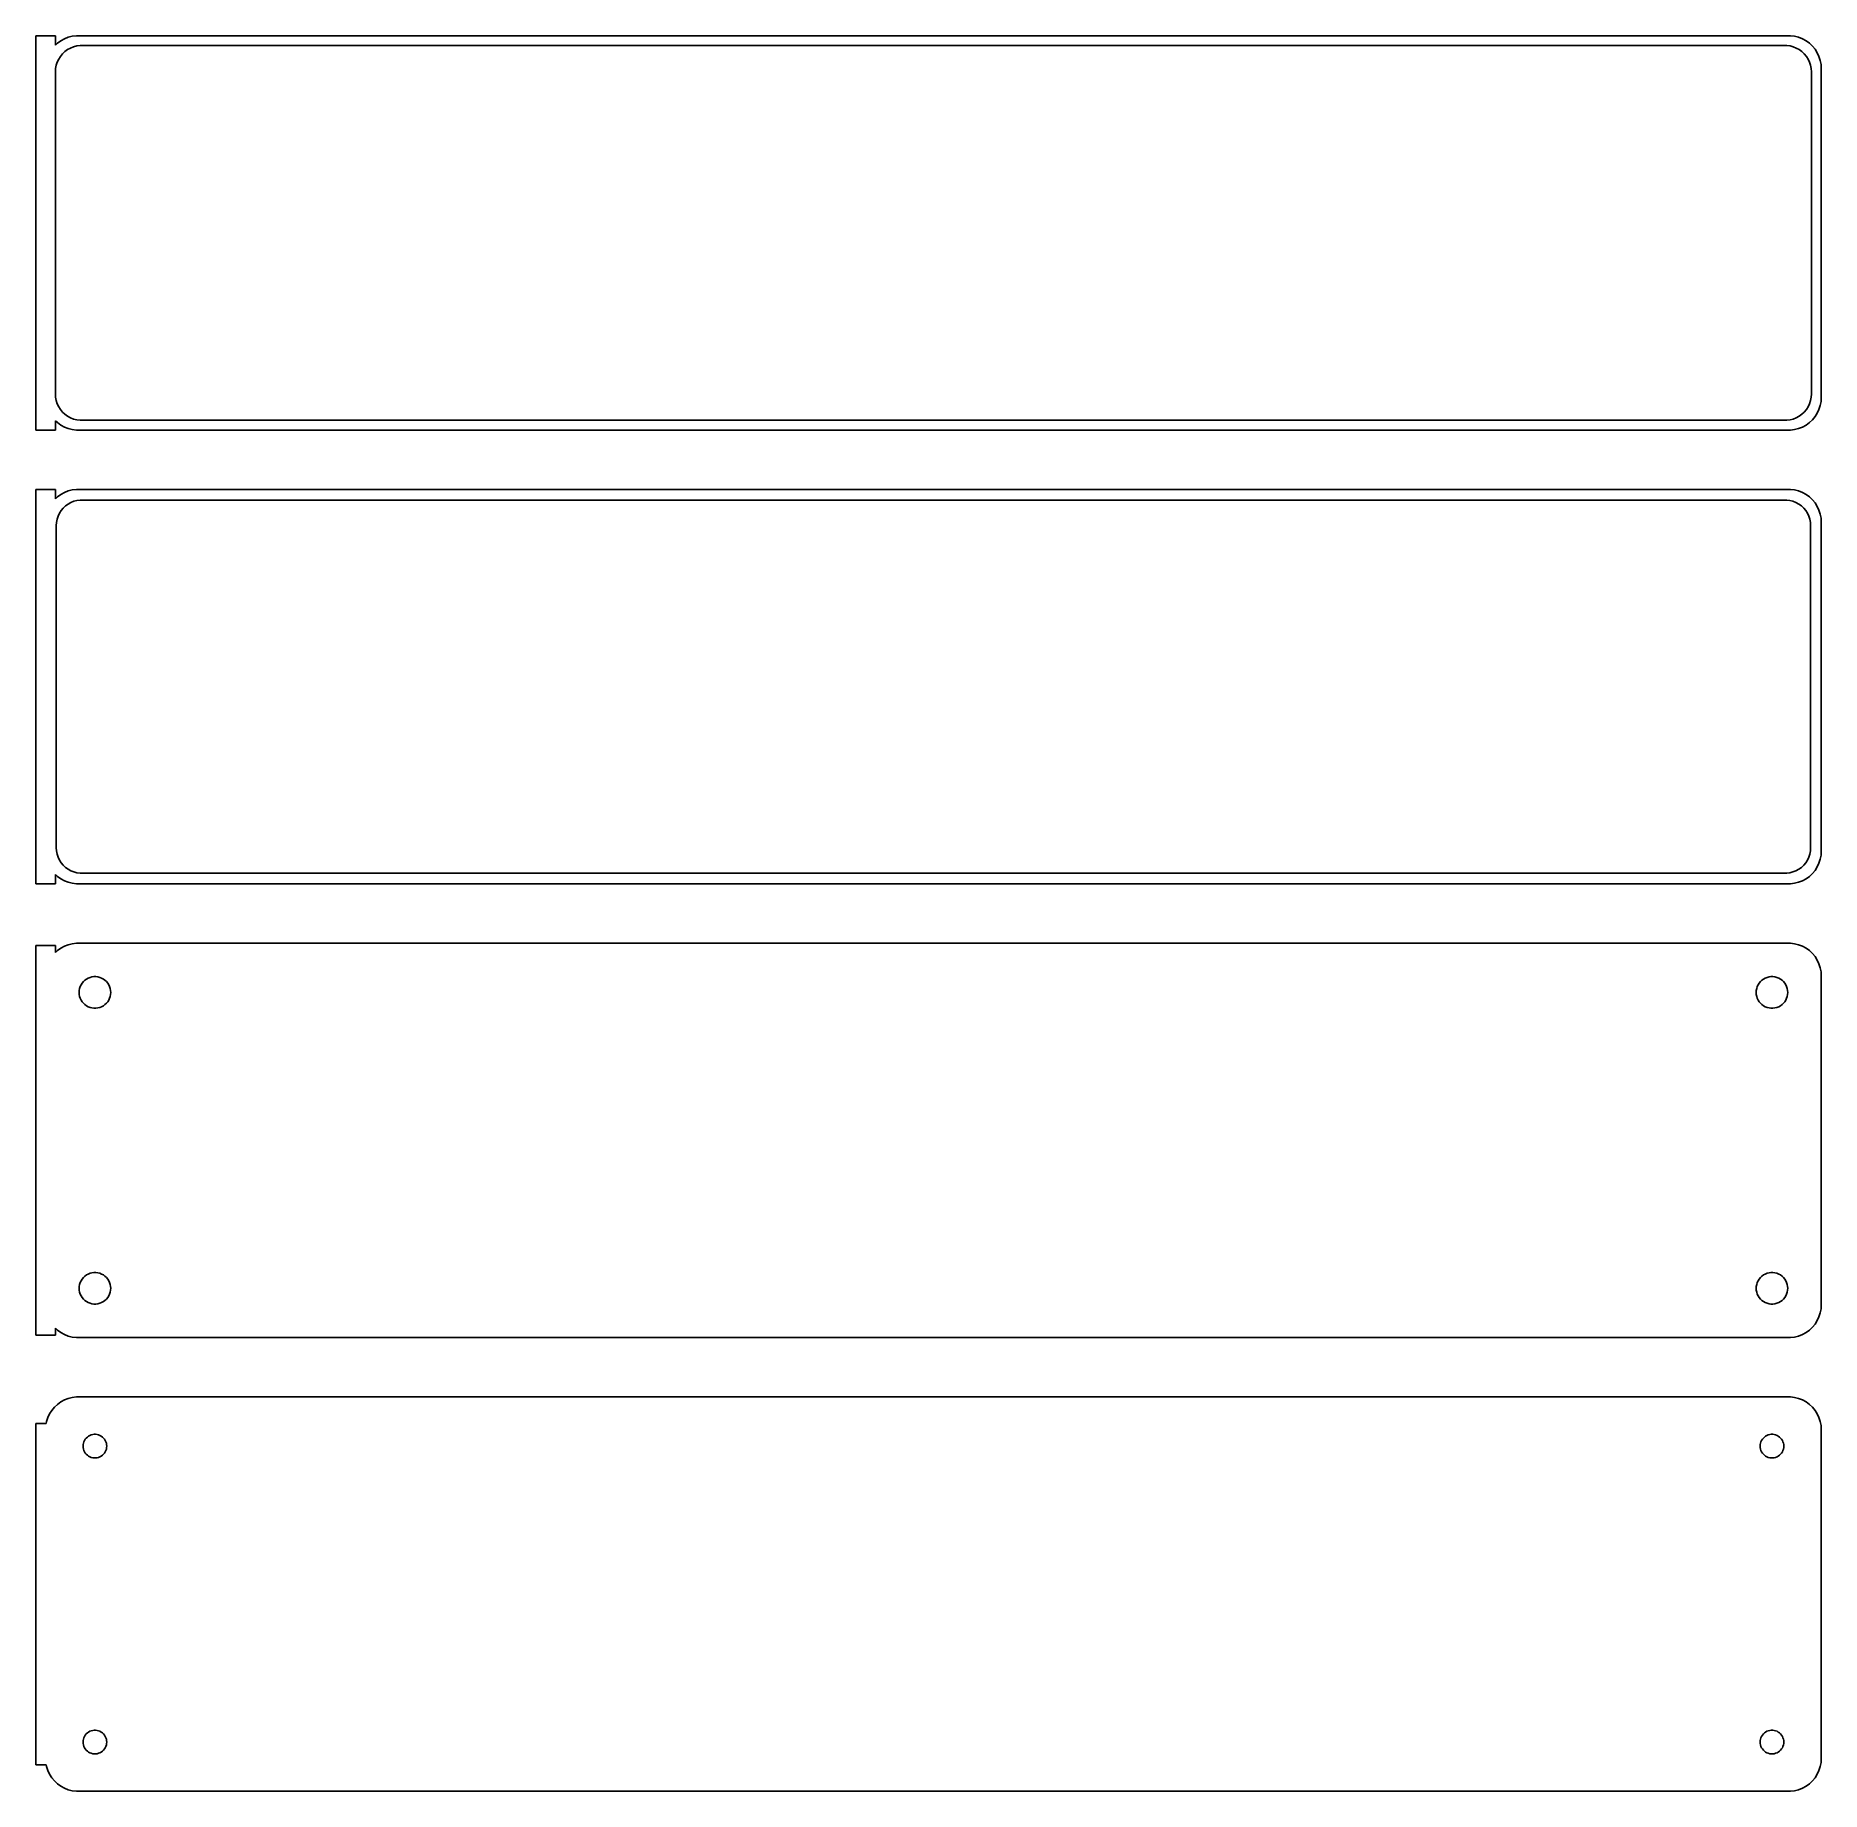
# Model space of a CAD drawing. Header units: metres. Extents: x -136 to 135, y 177 to 444.
import ezdxf

# ---------------------------------------------------------------- set-up
doc = ezdxf.new("R2010")
doc.units = ezdxf.units.M

msp = doc.modelspace()

# ---------------------------------------------------------------- linework, layer by layer
for p, q in [((-133.5, 443.99), (-136.5, 443.99)), ((-136.5, 443.99), (-136.5, 384.01)), ((-133.5, 442.559), (-133.5, 443.99)), ((-133.187, 442.853), (-133.5, 442.559)), ((-132.679, 443.222), (-133.187, 442.853)), ((-132.129, 443.524), (-132.679, 443.222)), ((-131.545, 443.755), (-132.129, 443.524)), ((-130.937, 443.911), (-131.545, 443.755)), ((-130.314, 443.99), (-130.937, 443.911)), ((130.314, 443.99), (-130.314, 443.99)), ((130.937, 443.911), (130.314, 443.99)), ((131.545, 443.755), (130.937, 443.911)), ((132.129, 443.524), (131.545, 443.755)), ((132.679, 443.222), (132.129, 443.524)), ((133.187, 442.853), (132.679, 443.222)), ((133.645, 442.423), (133.187, 442.853)), ((-133.374, 439.495), (-133.219, 439.972)), ((-133.219, 439.972), (-133.005, 440.427)), ((-133.005, 440.427), (-132.736, 440.851)), ((-132.736, 440.851), (-132.416, 441.238)), ((-132.416, 441.238), (-132.05, 441.582)), ((-132.05, 441.582), (-131.643, 441.877)), ((-131.643, 441.877), (-131.203, 442.119)), ((-131.203, 442.119), (-130.736, 442.304)), ((-130.736, 442.304), (-130.25, 442.429)), ((-130.25, 442.429), (-129.751, 442.492)), ((-129.751, 442.492), (129.751, 442.492)), ((129.751, 442.492), (130.25, 442.429)), ((130.25, 442.429), (130.736, 442.304)), ((130.736, 442.304), (131.203, 442.119)), ((131.203, 442.119), (131.643, 441.877)), ((131.643, 441.877), (132.05, 441.582)), ((132.05, 441.582), (132.416, 441.238)), ((132.416, 441.238), (132.736, 440.851)), ((132.736, 440.851), (133.005, 440.427)), ((133.005, 440.427), (133.219, 439.972)), ((133.219, 439.972), (133.374, 439.495)), ((134.045, 441.939), (133.645, 442.423)), ((134.382, 441.409), (134.045, 441.939)), ((134.649, 440.841), (134.382, 441.409)), ((134.843, 440.243), (134.649, 440.841)), ((134.961, 439.627), (134.843, 440.243)), ((-133.5, 438.5), (-133.468, 439.001)), ((-133.5, 389.5), (-133.5, 438.5)), ((-133.468, 439.001), (-133.374, 439.495)), ((133.374, 439.495), (133.468, 439.001)), ((133.468, 439.001), (133.5, 438.5)), ((133.5, 438.5), (133.5, 389.5)), ((135, 439), (134.961, 439.627)), ((135, 389), (135, 439)), ((-133.468, 388.999), (-133.5, 389.5)), ((-133.374, 388.505), (-133.468, 388.999)), ((-133.219, 388.028), (-133.374, 388.505)), ((133.374, 388.505), (133.219, 388.028)), ((133.468, 388.999), (133.374, 388.505)), ((133.5, 389.5), (133.468, 388.999)), ((134.843, 387.757), (134.961, 388.373)), ((134.961, 388.373), (135, 389)), ((-133.005, 387.573), (-133.219, 388.028)), ((-132.736, 387.149), (-133.005, 387.573)), ((-132.416, 386.762), (-132.736, 387.149)), ((-132.05, 386.418), (-132.416, 386.762)), ((-131.643, 386.123), (-132.05, 386.418)), ((-131.203, 385.881), (-131.643, 386.123)), ((-130.736, 385.696), (-131.203, 385.881)), ((-130.25, 385.571), (-130.736, 385.696)), ((-129.751, 385.508), (-130.25, 385.571)), ((130.25, 385.571), (129.751, 385.508)), ((130.736, 385.696), (130.25, 385.571)), ((131.203, 385.881), (130.736, 385.696)), ((131.643, 386.123), (131.203, 385.881)), ((132.05, 386.418), (131.643, 386.123)), ((132.416, 386.762), (132.05, 386.418)), ((132.736, 387.149), (132.416, 386.762)), ((133.005, 387.573), (132.736, 387.149)), ((133.219, 388.028), (133.005, 387.573)), ((133.187, 385.147), (133.645, 385.577)), ((133.645, 385.577), (134.045, 386.061)), ((134.045, 386.061), (134.382, 386.591)), ((134.382, 386.591), (134.649, 387.159)), ((134.649, 387.159), (134.843, 387.757)), ((-136.5, 384.01), (-133.5, 384.01)), ((-133.5, 385.441), (-133.187, 385.147)), ((-133.5, 384.01), (-133.5, 385.441)), ((-133.187, 385.147), (-132.679, 384.778)), ((-132.679, 384.778), (-132.129, 384.476)), ((-132.129, 384.476), (-131.545, 384.245)), ((-131.545, 384.245), (-130.937, 384.089)), ((-130.937, 384.089), (-130.314, 384.01)), ((-130.314, 384.01), (130.314, 384.01)), ((129.751, 385.508), (-129.751, 385.508)), ((130.314, 384.01), (130.937, 384.089)), ((130.937, 384.089), (131.545, 384.245)), ((131.545, 384.245), (132.129, 384.476)), ((132.129, 384.476), (132.679, 384.778)), ((132.679, 384.778), (133.187, 385.147)), ((-133.5, 374.99), (-136.5, 374.99)), ((-136.5, 374.99), (-136.5, 315.01)), ((-133.5, 373.559), (-133.5, 374.99)), ((-131.545, 374.755), (-132.129, 374.524)), ((-130.937, 374.911), (-131.545, 374.755)), ((-130.314, 374.99), (-130.937, 374.911)), ((130.314, 374.99), (-130.314, 374.99)), ((130.937, 374.911), (130.314, 374.99)), ((131.545, 374.755), (130.937, 374.911)), ((132.129, 374.524), (131.545, 374.755)), ((-133.187, 373.853), (-133.5, 373.559)), ((-132.679, 374.222), (-133.187, 373.853)), ((-132.129, 374.524), (-132.679, 374.222)), ((-132.633, 371.776), (-132.323, 372.151)), ((-132.323, 372.151), (-131.969, 372.484)), ((-131.969, 372.484), (-131.575, 372.77)), ((-131.575, 372.77), (-131.149, 373.004)), ((-131.149, 373.004), (-130.697, 373.183)), ((-130.697, 373.183), (-130.226, 373.304)), ((-130.226, 373.304), (-129.743, 373.365)), ((-129.743, 373.365), (129.743, 373.365)), ((129.743, 373.365), (130.226, 373.304)), ((130.226, 373.304), (130.697, 373.183)), ((130.697, 373.183), (131.149, 373.004)), ((131.149, 373.004), (131.575, 372.77)), ((131.575, 372.77), (131.969, 372.484)), ((131.969, 372.484), (132.323, 372.151)), ((132.679, 374.222), (132.129, 374.524)), ((132.323, 372.151), (132.633, 371.776)), ((133.187, 373.853), (132.679, 374.222)), ((133.645, 373.423), (133.187, 373.853)), ((134.045, 372.939), (133.645, 373.423)), ((134.382, 372.409), (134.045, 372.939)), ((134.649, 371.841), (134.382, 372.409)), ((-133.373, 369.5), (-133.342, 369.985)), ((-133.373, 320.5), (-133.373, 369.5)), ((-133.342, 369.985), (-133.251, 370.463)), ((-133.251, 370.463), (-133.101, 370.926)), ((-133.101, 370.926), (-132.894, 371.366)), ((-132.894, 371.366), (-132.633, 371.776)), ((132.633, 371.776), (132.894, 371.366)), ((132.894, 371.366), (133.101, 370.926)), ((133.101, 370.926), (133.251, 370.463)), ((133.251, 370.463), (133.342, 369.985)), ((133.342, 369.985), (133.373, 369.5)), ((133.373, 369.5), (133.373, 320.5)), ((134.843, 371.243), (134.649, 371.841)), ((134.961, 370.627), (134.843, 371.243)), ((135, 370), (134.961, 370.627)), ((135, 320), (135, 370)), ((-133.342, 320.015), (-133.373, 320.5)), ((133.373, 320.5), (133.342, 320.015)), ((-133.251, 319.537), (-133.342, 320.015)), ((-133.101, 319.074), (-133.251, 319.537)), ((-132.894, 318.634), (-133.101, 319.074)), ((-132.633, 318.224), (-132.894, 318.634)), ((-132.323, 317.849), (-132.633, 318.224)), ((-131.969, 317.516), (-132.323, 317.849)), ((132.323, 317.849), (131.969, 317.516)), ((132.633, 318.224), (132.323, 317.849)), ((132.894, 318.634), (132.633, 318.224)), ((133.101, 319.074), (132.894, 318.634)), ((133.251, 319.537), (133.101, 319.074)), ((133.342, 320.015), (133.251, 319.537)), ((134.382, 317.591), (134.649, 318.159)), ((134.649, 318.159), (134.843, 318.757)), ((134.843, 318.757), (134.961, 319.373)), ((134.961, 319.373), (135, 320)), ((-136.5, 315.01), (-133.5, 315.01)), ((-133.5, 316.441), (-133.187, 316.147)), ((-133.5, 315.01), (-133.5, 316.441)), ((-133.187, 316.147), (-132.679, 315.778)), ((-132.679, 315.778), (-132.129, 315.476)), ((-132.129, 315.476), (-131.545, 315.245)), ((-131.575, 317.23), (-131.969, 317.516)), ((-131.149, 316.996), (-131.575, 317.23)), ((-131.545, 315.245), (-130.937, 315.089)), ((-130.697, 316.817), (-131.149, 316.996)), ((-130.937, 315.089), (-130.314, 315.01)), ((-130.226, 316.696), (-130.697, 316.817)), ((-130.314, 315.01), (130.314, 315.01)), ((-129.743, 316.635), (-130.226, 316.696)), ((129.743, 316.635), (-129.743, 316.635)), ((130.226, 316.696), (129.743, 316.635)), ((130.697, 316.817), (130.226, 316.696)), ((130.314, 315.01), (130.937, 315.089)), ((131.149, 316.996), (130.697, 316.817)), ((130.937, 315.089), (131.545, 315.245)), ((131.575, 317.23), (131.149, 316.996)), ((131.545, 315.245), (132.129, 315.476)), ((131.969, 317.516), (131.575, 317.23)), ((132.129, 315.476), (132.679, 315.778)), ((132.679, 315.778), (133.187, 316.147)), ((133.187, 316.147), (133.645, 316.577)), ((133.645, 316.577), (134.045, 317.061)), ((134.045, 317.061), (134.382, 317.591)), ((-133.5, 305.615), (-136.5, 305.615)), ((-136.5, 305.615), (-136.5, 246.385)), ((-133.5, 304.559), (-133.5, 305.615)), ((-133.187, 304.853), (-133.5, 304.559)), ((-132.679, 305.222), (-133.187, 304.853)), ((-132.129, 305.524), (-132.679, 305.222)), ((-131.545, 305.755), (-132.129, 305.524)), ((-130.937, 305.911), (-131.545, 305.755)), ((-130.314, 305.99), (-130.937, 305.911)), ((130.314, 305.99), (-130.314, 305.99)), ((130.937, 305.911), (130.314, 305.99)), ((131.545, 305.755), (130.937, 305.911)), ((132.129, 305.524), (131.545, 305.755)), ((132.679, 305.222), (132.129, 305.524)), ((133.187, 304.853), (132.679, 305.222)), ((133.645, 304.423), (133.187, 304.853)), ((134.045, 303.939), (133.645, 304.423)), ((134.382, 303.409), (134.045, 303.939)), ((134.649, 302.841), (134.382, 303.409)), ((134.843, 302.243), (134.649, 302.841)), ((134.961, 301.627), (134.843, 302.243)), ((135, 301), (134.961, 301.627)), ((-129.9, 298.5), (-129.881, 298.801)), ((-129.881, 298.801), (-129.825, 299.097)), ((-129.825, 299.097), (-129.731, 299.383)), ((-129.731, 299.383), (-129.603, 299.656)), ((-129.603, 299.656), (-129.442, 299.911)), ((-129.442, 299.911), (-129.25, 300.143)), ((-129.25, 300.143), (-129.03, 300.349)), ((-129.03, 300.349), (-128.786, 300.526)), ((-128.786, 300.526), (-128.522, 300.672)), ((-128.522, 300.672), (-128.242, 300.783)), ((-128.242, 300.783), (-127.95, 300.857)), ((-127.95, 300.857), (-127.651, 300.895)), ((-127.651, 300.895), (-127.349, 300.895)), ((-127.349, 300.895), (-127.05, 300.857)), ((-127.05, 300.857), (-126.758, 300.783)), ((-126.758, 300.783), (-126.478, 300.672)), ((-126.478, 300.672), (-126.214, 300.526)), ((-126.214, 300.526), (-125.97, 300.349)), ((-125.97, 300.349), (-125.75, 300.143)), ((-125.75, 300.143), (-125.558, 299.911)), ((-125.558, 299.911), (-125.397, 299.656)), ((-125.397, 299.656), (-125.269, 299.383)), ((-125.269, 299.383), (-125.175, 299.097)), ((-125.175, 299.097), (-125.119, 298.801)), ((-125.119, 298.801), (-125.1, 298.5)), ((125.1, 298.5), (125.119, 298.801)), ((125.119, 298.801), (125.175, 299.097)), ((125.175, 299.097), (125.269, 299.383)), ((125.269, 299.383), (125.397, 299.656)), ((125.397, 299.656), (125.558, 299.911)), ((125.558, 299.911), (125.75, 300.143)), ((125.75, 300.143), (125.97, 300.349)), ((125.97, 300.349), (126.214, 300.526)), ((126.214, 300.526), (126.478, 300.672)), ((126.478, 300.672), (126.758, 300.783)), ((126.758, 300.783), (127.05, 300.857)), ((127.05, 300.857), (127.349, 300.895)), ((127.349, 300.895), (127.651, 300.895)), ((127.651, 300.895), (127.95, 300.857)), ((127.95, 300.857), (128.242, 300.783)), ((128.242, 300.783), (128.522, 300.672)), ((128.522, 300.672), (128.786, 300.526)), ((128.786, 300.526), (129.03, 300.349)), ((129.03, 300.349), (129.25, 300.143)), ((129.25, 300.143), (129.442, 299.911)), ((129.442, 299.911), (129.603, 299.656)), ((129.603, 299.656), (129.731, 299.383)), ((129.731, 299.383), (129.825, 299.097)), ((129.825, 299.097), (129.881, 298.801)), ((129.881, 298.801), (129.9, 298.5)), ((135, 251), (135, 301)), ((-129.881, 298.199), (-129.9, 298.5)), ((-129.825, 297.903), (-129.881, 298.199)), ((-129.731, 297.617), (-129.825, 297.903)), ((-129.603, 297.344), (-129.731, 297.617)), ((-129.442, 297.089), (-129.603, 297.344)), ((-129.25, 296.857), (-129.442, 297.089)), ((-129.03, 296.651), (-129.25, 296.857)), ((-128.786, 296.474), (-129.03, 296.651)), ((-128.522, 296.328), (-128.786, 296.474)), ((-128.242, 296.217), (-128.522, 296.328)), ((-127.95, 296.143), (-128.242, 296.217)), ((-127.651, 296.105), (-127.95, 296.143)), ((-127.349, 296.105), (-127.651, 296.105)), ((-127.05, 296.143), (-127.349, 296.105)), ((-126.758, 296.217), (-127.05, 296.143)), ((-126.478, 296.328), (-126.758, 296.217)), ((-126.214, 296.474), (-126.478, 296.328)), ((-125.97, 296.651), (-126.214, 296.474)), ((-125.75, 296.857), (-125.97, 296.651)), ((-125.558, 297.089), (-125.75, 296.857)), ((-125.397, 297.344), (-125.558, 297.089)), ((-125.269, 297.617), (-125.397, 297.344)), ((-125.175, 297.903), (-125.269, 297.617)), ((-125.119, 298.199), (-125.175, 297.903)), ((-125.1, 298.5), (-125.119, 298.199)), ((125.119, 298.199), (125.1, 298.5)), ((125.175, 297.903), (125.119, 298.199)), ((125.269, 297.617), (125.175, 297.903)), ((125.397, 297.344), (125.269, 297.617)), ((125.558, 297.089), (125.397, 297.344)), ((125.75, 296.857), (125.558, 297.089)), ((125.97, 296.651), (125.75, 296.857)), ((126.214, 296.474), (125.97, 296.651)), ((126.478, 296.328), (126.214, 296.474)), ((126.758, 296.217), (126.478, 296.328)), ((127.05, 296.143), (126.758, 296.217)), ((127.349, 296.105), (127.05, 296.143)), ((127.651, 296.105), (127.349, 296.105)), ((127.95, 296.143), (127.651, 296.105)), ((128.242, 296.217), (127.95, 296.143)), ((128.522, 296.328), (128.242, 296.217)), ((128.786, 296.474), (128.522, 296.328)), ((129.03, 296.651), (128.786, 296.474)), ((129.25, 296.857), (129.03, 296.651)), ((129.442, 297.089), (129.25, 296.857)), ((129.603, 297.344), (129.442, 297.089)), ((129.731, 297.617), (129.603, 297.344)), ((129.825, 297.903), (129.731, 297.617)), ((129.881, 298.199), (129.825, 297.903)), ((129.9, 298.5), (129.881, 298.199)), ((-129.25, 255.143), (-129.03, 255.349)), ((-129.03, 255.349), (-128.786, 255.526)), ((-128.786, 255.526), (-128.522, 255.672)), ((-128.522, 255.672), (-128.242, 255.783)), ((-128.242, 255.783), (-127.95, 255.857)), ((-127.95, 255.857), (-127.651, 255.895)), ((-127.651, 255.895), (-127.349, 255.895)), ((-127.349, 255.895), (-127.05, 255.857)), ((-127.05, 255.857), (-126.758, 255.783)), ((-126.758, 255.783), (-126.478, 255.672)), ((-126.478, 255.672), (-126.214, 255.526)), ((-126.214, 255.526), (-125.97, 255.349)), ((-125.97, 255.349), (-125.75, 255.143)), ((125.75, 255.143), (125.97, 255.349)), ((125.97, 255.349), (126.214, 255.526)), ((126.214, 255.526), (126.478, 255.672)), ((126.478, 255.672), (126.758, 255.783)), ((126.758, 255.783), (127.05, 255.857)), ((127.05, 255.857), (127.349, 255.895)), ((127.349, 255.895), (127.651, 255.895)), ((127.651, 255.895), (127.95, 255.857)), ((127.95, 255.857), (128.242, 255.783)), ((128.242, 255.783), (128.522, 255.672)), ((128.522, 255.672), (128.786, 255.526)), ((128.786, 255.526), (129.03, 255.349)), ((129.03, 255.349), (129.25, 255.143)), ((-129.9, 253.5), (-129.881, 253.801)), ((-129.881, 253.199), (-129.9, 253.5)), ((-129.881, 253.801), (-129.825, 254.097)), ((-129.825, 252.903), (-129.881, 253.199)), ((-129.825, 254.097), (-129.731, 254.383)), ((-129.731, 252.617), (-129.825, 252.903)), ((-129.731, 254.383), (-129.603, 254.656)), ((-129.603, 252.344), (-129.731, 252.617)), ((-129.603, 254.656), (-129.442, 254.911)), ((-129.442, 254.911), (-129.25, 255.143)), ((-125.75, 255.143), (-125.558, 254.911)), ((-125.558, 254.911), (-125.397, 254.656)), ((-125.397, 254.656), (-125.269, 254.383)), ((-125.269, 252.617), (-125.397, 252.344)), ((-125.269, 254.383), (-125.175, 254.097)), ((-125.175, 252.903), (-125.269, 252.617)), ((-125.175, 254.097), (-125.119, 253.801)), ((-125.119, 253.199), (-125.175, 252.903)), ((-125.119, 253.801), (-125.1, 253.5)), ((-125.1, 253.5), (-125.119, 253.199)), ((125.1, 253.5), (125.119, 253.801)), ((125.119, 253.199), (125.1, 253.5)), ((125.119, 253.801), (125.175, 254.097)), ((125.175, 252.903), (125.119, 253.199)), ((125.175, 254.097), (125.269, 254.383)), ((125.269, 252.617), (125.175, 252.903)), ((125.269, 254.383), (125.397, 254.656)), ((125.397, 252.344), (125.269, 252.617)), ((125.397, 254.656), (125.558, 254.911)), ((125.558, 254.911), (125.75, 255.143)), ((129.25, 255.143), (129.442, 254.911)), ((129.442, 254.911), (129.603, 254.656)), ((129.603, 254.656), (129.731, 254.383)), ((129.731, 252.617), (129.603, 252.344)), ((129.731, 254.383), (129.825, 254.097)), ((129.825, 252.903), (129.731, 252.617)), ((129.825, 254.097), (129.881, 253.801)), ((129.881, 253.199), (129.825, 252.903)), ((129.881, 253.801), (129.9, 253.5)), ((129.9, 253.5), (129.881, 253.199)), ((-129.442, 252.089), (-129.603, 252.344)), ((-129.25, 251.857), (-129.442, 252.089)), ((-129.03, 251.651), (-129.25, 251.857)), ((-128.786, 251.474), (-129.03, 251.651)), ((-128.522, 251.328), (-128.786, 251.474)), ((-128.242, 251.217), (-128.522, 251.328)), ((-127.95, 251.143), (-128.242, 251.217)), ((-127.651, 251.105), (-127.95, 251.143)), ((-127.349, 251.105), (-127.651, 251.105)), ((-127.05, 251.143), (-127.349, 251.105)), ((-126.758, 251.217), (-127.05, 251.143)), ((-126.478, 251.328), (-126.758, 251.217)), ((-126.214, 251.474), (-126.478, 251.328)), ((-125.97, 251.651), (-126.214, 251.474)), ((-125.75, 251.857), (-125.97, 251.651)), ((-125.558, 252.089), (-125.75, 251.857)), ((-125.397, 252.344), (-125.558, 252.089)), ((125.558, 252.089), (125.397, 252.344)), ((125.75, 251.857), (125.558, 252.089)), ((125.97, 251.651), (125.75, 251.857)), ((126.214, 251.474), (125.97, 251.651)), ((126.478, 251.328), (126.214, 251.474)), ((126.758, 251.217), (126.478, 251.328)), ((127.05, 251.143), (126.758, 251.217)), ((127.349, 251.105), (127.05, 251.143)), ((127.651, 251.105), (127.349, 251.105)), ((127.95, 251.143), (127.651, 251.105)), ((128.242, 251.217), (127.95, 251.143)), ((128.522, 251.328), (128.242, 251.217)), ((128.786, 251.474), (128.522, 251.328)), ((129.03, 251.651), (128.786, 251.474)), ((129.25, 251.857), (129.03, 251.651)), ((129.442, 252.089), (129.25, 251.857)), ((129.603, 252.344), (129.442, 252.089)), ((134.843, 249.757), (134.961, 250.373)), ((134.961, 250.373), (135, 251)), ((-133.5, 246.385), (-133.5, 247.441)), ((-133.5, 247.441), (-133.187, 247.147)), ((-133.187, 247.147), (-132.679, 246.778)), ((132.679, 246.778), (133.187, 247.147)), ((133.187, 247.147), (133.645, 247.577)), ((133.645, 247.577), (134.045, 248.061)), ((134.045, 248.061), (134.382, 248.591)), ((134.382, 248.591), (134.649, 249.159)), ((134.649, 249.159), (134.843, 249.757)), ((-136.5, 246.385), (-133.5, 246.385)), ((-132.679, 246.778), (-132.129, 246.476)), ((-132.129, 246.476), (-131.545, 246.245)), ((-131.545, 246.245), (-130.937, 246.089)), ((-130.937, 246.089), (-130.314, 246.01)), ((-130.314, 246.01), (130.314, 246.01)), ((130.314, 246.01), (130.937, 246.089)), ((130.937, 246.089), (131.545, 246.245)), ((131.545, 246.245), (132.129, 246.476)), ((132.129, 246.476), (132.679, 246.778)), ((-132.679, 236.222), (-133.187, 235.853)), ((-132.129, 236.524), (-132.679, 236.222)), ((-131.545, 236.755), (-132.129, 236.524)), ((-130.937, 236.911), (-131.545, 236.755)), ((-130.314, 236.99), (-130.937, 236.911)), ((130.314, 236.99), (-130.314, 236.99)), ((130.937, 236.911), (130.314, 236.99)), ((131.545, 236.755), (130.937, 236.911)), ((132.129, 236.524), (131.545, 236.755)), ((132.679, 236.222), (132.129, 236.524)), ((133.187, 235.853), (132.679, 236.222)), ((-134.649, 233.841), (-134.843, 233.243)), ((-134.382, 234.409), (-134.649, 233.841)), ((-134.045, 234.939), (-134.382, 234.409)), ((-133.645, 235.423), (-134.045, 234.939)), ((-133.187, 235.853), (-133.645, 235.423)), ((133.645, 235.423), (133.187, 235.853)), ((134.045, 234.939), (133.645, 235.423)), ((134.382, 234.409), (134.045, 234.939)), ((134.649, 233.841), (134.382, 234.409)), ((134.843, 233.243), (134.649, 233.841)), ((-134.9, 232.944), (-136.5, 232.944)), ((-136.5, 232.944), (-136.5, 181.056)), ((-134.843, 233.243), (-134.9, 232.944)), ((-128.812, 230.732), (-128.647, 230.887)), ((-128.647, 230.887), (-128.464, 231.02)), ((-128.464, 231.02), (-128.266, 231.129)), ((-128.266, 231.129), (-128.056, 231.212)), ((-128.056, 231.212), (-127.837, 231.268)), ((-127.837, 231.268), (-127.613, 231.296)), ((-127.613, 231.296), (-127.387, 231.296)), ((-127.387, 231.296), (-127.163, 231.268)), ((-127.163, 231.268), (-126.944, 231.212)), ((-126.944, 231.212), (-126.734, 231.129)), ((-126.734, 231.129), (-126.536, 231.02)), ((-126.536, 231.02), (-126.353, 230.887)), ((-126.353, 230.887), (-126.188, 230.732)), ((126.188, 230.732), (126.353, 230.887)), ((126.353, 230.887), (126.536, 231.02)), ((126.536, 231.02), (126.734, 231.129)), ((126.734, 231.129), (126.944, 231.212)), ((126.944, 231.212), (127.163, 231.268)), ((127.163, 231.268), (127.387, 231.296)), ((127.387, 231.296), (127.613, 231.296)), ((127.613, 231.296), (127.837, 231.268)), ((127.837, 231.268), (128.056, 231.212)), ((128.056, 231.212), (128.266, 231.129)), ((128.266, 231.129), (128.464, 231.02)), ((128.464, 231.02), (128.647, 230.887)), ((128.647, 230.887), (128.812, 230.732)), ((134.961, 232.627), (134.843, 233.243)), ((135, 232), (134.961, 232.627)), ((135, 182), (135, 232)), ((-129.3, 229.5), (-129.286, 229.726)), ((-129.286, 229.274), (-129.3, 229.5)), ((-129.286, 229.726), (-129.243, 229.948)), ((-129.243, 229.052), (-129.286, 229.274)), ((-129.243, 229.948), (-129.174, 230.163)), ((-129.174, 228.837), (-129.243, 229.052)), ((-129.174, 230.163), (-129.077, 230.367)), ((-129.077, 228.633), (-129.174, 228.837)), ((-129.077, 230.367), (-128.956, 230.558)), ((-128.956, 228.442), (-129.077, 228.633)), ((-128.956, 230.558), (-128.812, 230.732)), ((-128.812, 228.268), (-128.956, 228.442)), ((-128.647, 228.113), (-128.812, 228.268)), ((-128.464, 227.98), (-128.647, 228.113)), ((-126.353, 228.113), (-126.536, 227.98)), ((-126.188, 228.268), (-126.353, 228.113)), ((-126.188, 230.732), (-126.044, 230.558)), ((-126.044, 228.442), (-126.188, 228.268)), ((-126.044, 230.558), (-125.923, 230.367)), ((-125.923, 228.633), (-126.044, 228.442)), ((-125.923, 230.367), (-125.826, 230.163)), ((-125.826, 228.837), (-125.923, 228.633)), ((-125.826, 230.163), (-125.757, 229.948)), ((-125.757, 229.052), (-125.826, 228.837)), ((-125.757, 229.948), (-125.714, 229.726)), ((-125.714, 229.274), (-125.757, 229.052)), ((-125.714, 229.726), (-125.7, 229.5)), ((-125.7, 229.5), (-125.714, 229.274)), ((125.7, 229.5), (125.714, 229.726)), ((125.714, 229.274), (125.7, 229.5)), ((125.714, 229.726), (125.757, 229.948)), ((125.757, 229.052), (125.714, 229.274)), ((125.757, 229.948), (125.826, 230.163)), ((125.826, 228.837), (125.757, 229.052)), ((125.826, 230.163), (125.923, 230.367)), ((125.923, 228.633), (125.826, 228.837)), ((125.923, 230.367), (126.044, 230.558)), ((126.044, 228.442), (125.923, 228.633)), ((126.044, 230.558), (126.188, 230.732)), ((126.188, 228.268), (126.044, 228.442)), ((126.353, 228.113), (126.188, 228.268)), ((126.536, 227.98), (126.353, 228.113)), ((128.647, 228.113), (128.464, 227.98)), ((128.812, 228.268), (128.647, 228.113)), ((128.812, 230.732), (128.956, 230.558)), ((128.956, 228.442), (128.812, 228.268)), ((128.956, 230.558), (129.077, 230.367)), ((129.077, 228.633), (128.956, 228.442)), ((129.077, 230.367), (129.174, 230.163)), ((129.174, 228.837), (129.077, 228.633)), ((129.174, 230.163), (129.243, 229.948)), ((129.243, 229.052), (129.174, 228.837)), ((129.243, 229.948), (129.286, 229.726)), ((129.286, 229.274), (129.243, 229.052)), ((129.286, 229.726), (129.3, 229.5)), ((129.3, 229.5), (129.286, 229.274)), ((-128.266, 227.871), (-128.464, 227.98)), ((-128.056, 227.788), (-128.266, 227.871)), ((-127.837, 227.732), (-128.056, 227.788)), ((-127.613, 227.704), (-127.837, 227.732)), ((-127.387, 227.704), (-127.613, 227.704)), ((-127.163, 227.732), (-127.387, 227.704)), ((-126.944, 227.788), (-127.163, 227.732)), ((-126.734, 227.871), (-126.944, 227.788)), ((-126.536, 227.98), (-126.734, 227.871)), ((126.734, 227.871), (126.536, 227.98)), ((126.944, 227.788), (126.734, 227.871)), ((127.163, 227.732), (126.944, 227.788)), ((127.387, 227.704), (127.163, 227.732)), ((127.613, 227.704), (127.387, 227.704)), ((127.837, 227.732), (127.613, 227.704)), ((128.056, 227.788), (127.837, 227.732)), ((128.266, 227.871), (128.056, 227.788)), ((128.464, 227.98), (128.266, 227.871)), ((-129.3, 184.5), (-129.286, 184.726)), ((-129.286, 184.726), (-129.243, 184.948)), ((-129.243, 184.948), (-129.174, 185.163)), ((-129.174, 185.163), (-129.077, 185.367)), ((-129.077, 185.367), (-128.956, 185.558)), ((-128.956, 185.558), (-128.812, 185.732)), ((-128.812, 185.732), (-128.647, 185.887)), ((-128.647, 185.887), (-128.464, 186.02)), ((-128.464, 186.02), (-128.266, 186.129)), ((-128.266, 186.129), (-128.056, 186.212)), ((-128.056, 186.212), (-127.837, 186.268)), ((-127.837, 186.268), (-127.613, 186.296)), ((-127.613, 186.296), (-127.387, 186.296)), ((-127.387, 186.296), (-127.163, 186.268)), ((-127.163, 186.268), (-126.944, 186.212)), ((-126.944, 186.212), (-126.734, 186.129)), ((-126.734, 186.129), (-126.536, 186.02)), ((-126.536, 186.02), (-126.353, 185.887)), ((-126.353, 185.887), (-126.188, 185.732)), ((-126.188, 185.732), (-126.044, 185.558)), ((-126.044, 185.558), (-125.923, 185.367)), ((-125.923, 185.367), (-125.826, 185.163)), ((-125.826, 185.163), (-125.757, 184.948)), ((-125.757, 184.948), (-125.714, 184.726)), ((-125.714, 184.726), (-125.7, 184.5)), ((125.7, 184.5), (125.714, 184.726)), ((125.714, 184.726), (125.757, 184.948)), ((125.757, 184.948), (125.826, 185.163)), ((125.826, 185.163), (125.923, 185.367)), ((125.923, 185.367), (126.044, 185.558)), ((126.044, 185.558), (126.188, 185.732)), ((126.188, 185.732), (126.353, 185.887)), ((126.353, 185.887), (126.536, 186.02)), ((126.536, 186.02), (126.734, 186.129)), ((126.734, 186.129), (126.944, 186.212)), ((126.944, 186.212), (127.163, 186.268)), ((127.163, 186.268), (127.387, 186.296)), ((127.387, 186.296), (127.613, 186.296)), ((127.613, 186.296), (127.837, 186.268)), ((127.837, 186.268), (128.056, 186.212)), ((128.056, 186.212), (128.266, 186.129)), ((128.266, 186.129), (128.464, 186.02)), ((128.464, 186.02), (128.647, 185.887)), ((128.647, 185.887), (128.812, 185.732)), ((128.812, 185.732), (128.956, 185.558)), ((128.956, 185.558), (129.077, 185.367)), ((129.077, 185.367), (129.174, 185.163)), ((129.174, 185.163), (129.243, 184.948)), ((129.243, 184.948), (129.286, 184.726)), ((129.286, 184.726), (129.3, 184.5)), ((-129.286, 184.274), (-129.3, 184.5)), ((-129.243, 184.052), (-129.286, 184.274)), ((-129.174, 183.837), (-129.243, 184.052)), ((-129.077, 183.633), (-129.174, 183.837)), ((-128.956, 183.442), (-129.077, 183.633)), ((-128.812, 183.268), (-128.956, 183.442)), ((-128.647, 183.113), (-128.812, 183.268)), ((-128.464, 182.98), (-128.647, 183.113)), ((-128.266, 182.871), (-128.464, 182.98)), ((-128.056, 182.788), (-128.266, 182.871)), ((-127.837, 182.732), (-128.056, 182.788)), ((-127.613, 182.704), (-127.837, 182.732)), ((-127.387, 182.704), (-127.613, 182.704)), ((-127.163, 182.732), (-127.387, 182.704)), ((-126.944, 182.788), (-127.163, 182.732)), ((-126.734, 182.871), (-126.944, 182.788)), ((-126.536, 182.98), (-126.734, 182.871)), ((-126.353, 183.113), (-126.536, 182.98)), ((-126.188, 183.268), (-126.353, 183.113)), ((-126.044, 183.442), (-126.188, 183.268)), ((-125.923, 183.633), (-126.044, 183.442)), ((-125.826, 183.837), (-125.923, 183.633)), ((-125.757, 184.052), (-125.826, 183.837)), ((-125.714, 184.274), (-125.757, 184.052)), ((-125.7, 184.5), (-125.714, 184.274)), ((125.714, 184.274), (125.7, 184.5)), ((125.757, 184.052), (125.714, 184.274)), ((125.826, 183.837), (125.757, 184.052)), ((125.923, 183.633), (125.826, 183.837)), ((126.044, 183.442), (125.923, 183.633)), ((126.188, 183.268), (126.044, 183.442)), ((126.353, 183.113), (126.188, 183.268)), ((126.536, 182.98), (126.353, 183.113)), ((126.734, 182.871), (126.536, 182.98)), ((126.944, 182.788), (126.734, 182.871)), ((127.163, 182.732), (126.944, 182.788)), ((127.387, 182.704), (127.163, 182.732)), ((127.613, 182.704), (127.387, 182.704)), ((127.837, 182.732), (127.613, 182.704)), ((128.056, 182.788), (127.837, 182.732)), ((128.266, 182.871), (128.056, 182.788)), ((128.464, 182.98), (128.266, 182.871)), ((128.647, 183.113), (128.464, 182.98)), ((128.812, 183.268), (128.647, 183.113)), ((128.956, 183.442), (128.812, 183.268)), ((129.077, 183.633), (128.956, 183.442)), ((129.174, 183.837), (129.077, 183.633)), ((129.243, 184.052), (129.174, 183.837)), ((129.286, 184.274), (129.243, 184.052)), ((129.3, 184.5), (129.286, 184.274)), ((134.961, 181.373), (135, 182)), ((-136.5, 181.056), (-134.9, 181.056)), ((-134.9, 181.056), (-134.843, 180.757)), ((-134.843, 180.757), (-134.649, 180.159)), ((-134.649, 180.159), (-134.382, 179.591)), ((-134.382, 179.591), (-134.045, 179.061)), ((134.045, 179.061), (134.382, 179.591)), ((134.382, 179.591), (134.649, 180.159)), ((134.649, 180.159), (134.843, 180.757)), ((134.843, 180.757), (134.961, 181.373)), ((-134.045, 179.061), (-133.645, 178.577)), ((-133.645, 178.577), (-133.187, 178.147)), ((-133.187, 178.147), (-132.679, 177.778)), ((-132.679, 177.778), (-132.129, 177.476)), ((-132.129, 177.476), (-131.545, 177.245)), ((-131.545, 177.245), (-130.937, 177.089)), ((-130.937, 177.089), (-130.314, 177.01)), ((-130.314, 177.01), (130.314, 177.01)), ((130.314, 177.01), (130.937, 177.089)), ((130.937, 177.089), (131.545, 177.245)), ((131.545, 177.245), (132.129, 177.476)), ((132.129, 177.476), (132.679, 177.778)), ((132.679, 177.778), (133.187, 178.147)), ((133.187, 178.147), (133.645, 178.577)), ((133.645, 178.577), (134.045, 179.061))]:
    msp.add_line(p, q)

doc.saveas('drawing.dxf')
